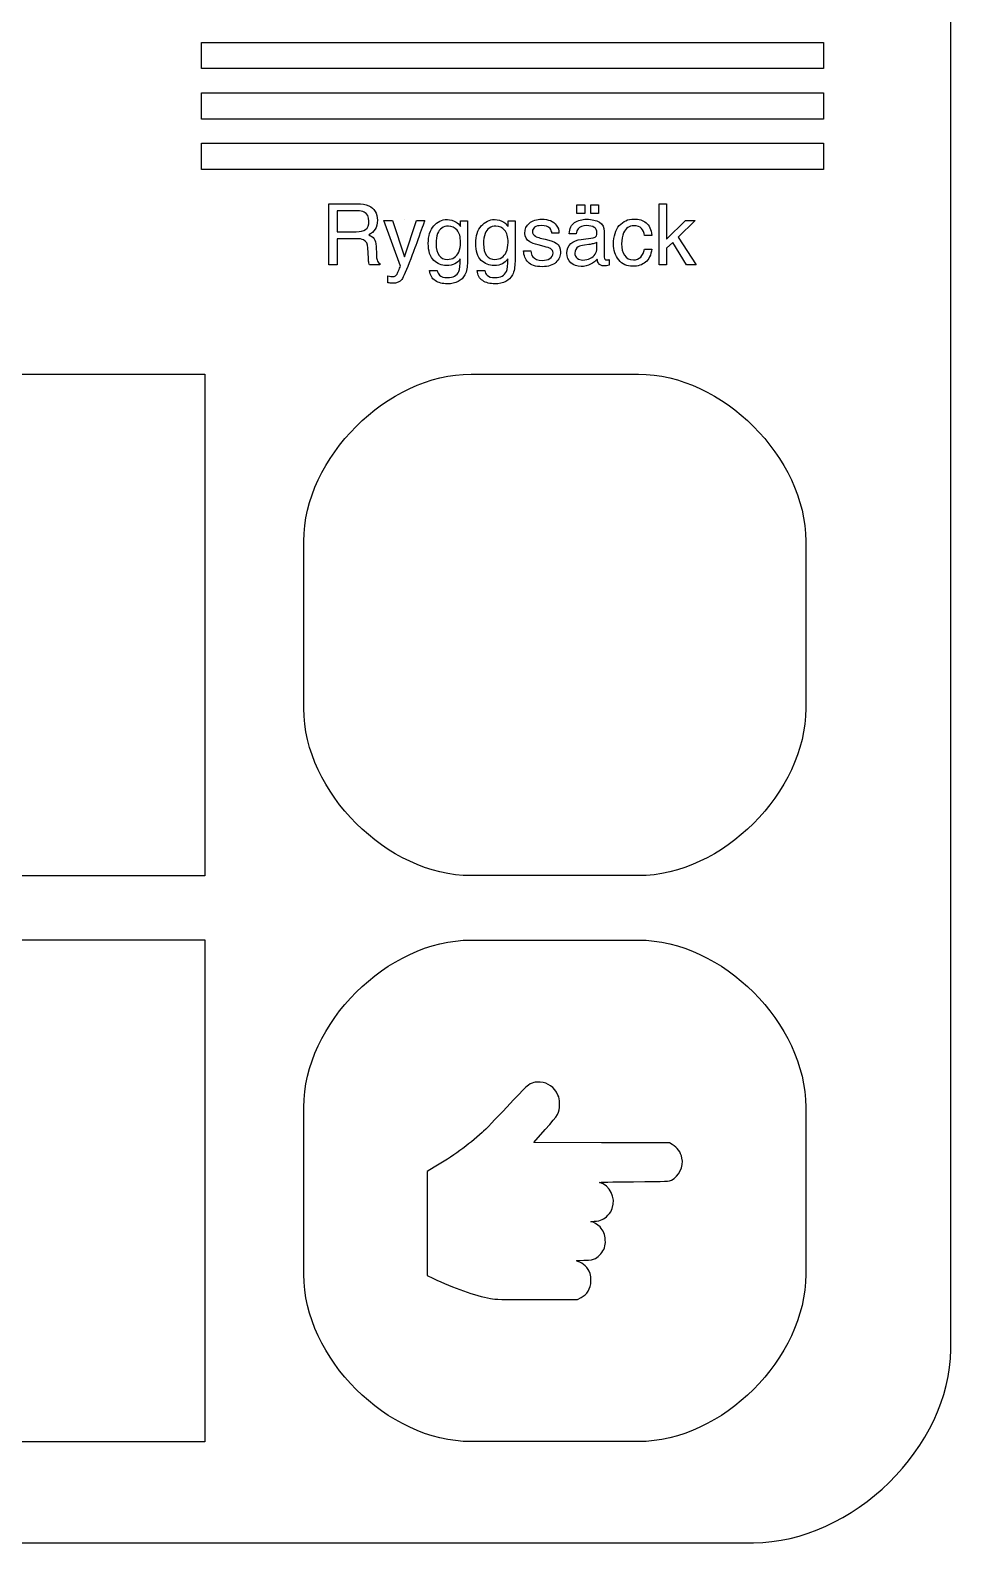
# Model space of a CAD drawing. Extents: x 4 to 970, y -4393 to 95029.
# Drawn here: x 322.6 to 413.8, y 43.5 to 193.5 of the extents above; entities that cross this region are included whole.
import ezdxf

# ---------------------------------------------------------------- set-up
doc = ezdxf.new("R2010")
doc.units = 0
doc.layers.get('0').update_dxf_attribs({"linetype": 'CONTINUOUS'})
doc.layers.add('Bottom', color=7, linetype='CONTINUOUS')
doc.layers.add('Top_etch', color=7, linetype='CONTINUOUS')

msp = doc.modelspace()

# ---------------------------------------------------------------- linework, layer by layer
at = {"color": 7}
for p, q in [((413.796692, 62.693827), (413.796692, 302.039524)), ((339.603068, 192.250058), (401.199182, 192.250058)), ((339.603068, 189.653944), (339.603068, 192.250058)), ((401.199182, 192.250058), (401.199182, 189.653944)), ((401.199182, 189.653944), (339.603068, 189.653944)), ((339.603068, 187.250057), (401.199182, 187.250057)), ((339.603068, 184.653944), (339.603068, 187.250057)), ((401.199182, 187.250057), (401.199182, 184.653944)), ((401.199182, 184.653944), (339.603068, 184.653944)), ((339.603068, 182.25007), (401.199182, 182.25007)), ((339.603068, 179.653956), (339.603068, 182.25007)), ((401.199182, 182.25007), (401.199182, 179.653956)), ((401.199182, 179.653956), (339.603068, 179.653956)), ((240.189023, 159.381337), (339.918143, 159.381337)), ((339.918143, 159.381337), (339.918143, 109.652217)), ((366.306444, 159.370658), (366.306444, 159.370658)), ((339.918143, 109.652217), (240.189023, 109.652217)), ((366.306444, 103.278992), (366.306444, 103.278992)), ((372.527664, 89.164155), (372.527664, 89.164159)), ((372.501626, 83.224409), (373.644545, 84.503233)), ((379.227397, 83.196034), (372.501626, 83.224409)), ((385.947756, 83.167659), (379.227397, 83.196034)), ((386.226978, 83.008499), (385.947756, 83.167659)), ((362.657768, 80.757481), (361.957267, 80.348179)), ((361.957267, 80.348179), (361.957267, 75.181411)), ((361.957267, 75.181411), (361.957267, 70.020208)), ((361.957267, 70.020208), (362.520864, 69.75309)), ((372.807143, 67.649821), (376.836111, 67.649821)), ((376.836111, 67.649821), (377.189065, 67.837359)), ((23.095017, 43.54609), (394.261525, 43.54609))]:
    msp.add_line(p, q, dxfattribs=at)
for points in [[(349.737204, 142.801418), (349.737204, 151.086052), (358.021864, 159.370658), (366.306444, 159.370658)], [(366.306444, 159.370658), (371.829515, 159.370658), (377.352639, 159.370658), (382.875711, 159.370658)], [(382.875711, 159.370658), (391.160318, 159.370658), (399.444951, 151.086052), (399.444951, 142.801418)], [(349.737204, 126.232152), (349.737204, 131.755249), (349.737204, 137.278347), (349.737204, 142.801418)], [(399.444951, 142.801418), (399.444951, 137.278347), (399.444951, 131.755249), (399.444951, 126.232152)], [(366.306444, 109.662911), (358.021864, 109.662911), (349.737204, 117.947571), (349.737204, 126.232152)], [(399.444951, 126.232152), (399.444951, 117.947571), (391.160318, 109.662911), (382.875711, 109.662911)], [(382.875711, 109.662911), (377.352639, 109.662911), (371.829515, 109.662911), (366.306444, 109.662911)], [(349.737204, 86.709752), (349.737204, 94.994385), (358.021837, 103.278992), (366.306444, 103.278992)], [(366.306444, 103.278992), (371.829515, 103.278992), (377.352613, 103.278992), (382.875684, 103.278992)], [(382.875684, 103.278992), (391.160291, 103.278992), (399.444924, 94.994385), (399.444924, 86.709752)], [(372.527664, 89.164159), (372.000937, 89.021975), (371.827167, 88.857253), (369.831116, 86.725602)], [(373.144116, 89.19253), (372.912334, 89.20952), (372.638269, 89.19253), (372.527664, 89.164155)], [(374.898072, 87.919271), (374.550528, 88.692242), (373.913196, 89.152742), (373.144116, 89.19253)], [(373.644545, 84.503233), (375.01383, 86.038044), (375.045543, 86.094804), (375.045543, 87.004116)], [(375.045543, 87.004116), (375.045543, 87.538351), (375.029822, 87.634903), (374.898072, 87.919271)], [(349.737204, 70.140498), (349.737204, 75.663596), (349.737204, 81.186694), (349.737204, 86.709752)], [(369.831116, 86.725602), (368.761933, 85.577277), (367.671608, 84.446202), (367.408375, 84.21331)], [(399.444924, 86.709752), (399.444924, 81.186694), (399.444924, 75.663596), (399.444924, 70.140498)], [(367.408375, 84.21331), (366.033672, 82.968433), (364.432605, 81.803135), (362.657768, 80.757481)], [(387.185556, 81.672636), (387.048652, 82.286448), (386.743135, 82.718566), (386.226978, 83.008499)], [(386.142668, 79.484222), (386.90092, 79.859301), (387.364482, 80.837061), (387.185556, 81.672636)], [(382.366366, 79.330631), (385.842565, 79.359006), (385.900319, 79.359006), (386.142668, 79.484222)], [(379.021914, 79.251051), (378.906152, 79.285277), (380.196288, 79.313659), (382.366366, 79.330631)], [(380.286012, 76.687561), (380.649537, 77.756032), (380.049074, 78.978093), (379.021914, 79.251051)], [(379.843591, 75.999736), (380.085943, 76.261288), (380.196549, 76.431854), (380.286012, 76.687561)], [(378.179356, 75.357542), (378.10562, 75.363393), (378.247938, 75.385917), (378.495444, 75.40874)], [(379.069612, 74.845844), (378.842987, 75.090146), (378.400566, 75.346132), (378.179356, 75.357542)], [(378.495444, 75.40874), (379.174803, 75.4655), (379.459178, 75.590712), (379.843591, 75.999736)], [(379.590925, 73.561179), (379.56463, 74.095414), (379.406584, 74.481897), (379.069612, 74.845844)], [(379.496048, 72.782364), (379.590925, 73.043916), (379.606653, 73.191665), (379.590925, 73.561179)], [(378.611206, 71.730869), (378.990462, 71.929816), (379.348573, 72.35609), (379.496048, 72.782364)], [(376.862664, 71.435373), (376.6363, 71.509383), (376.657181, 71.514949), (377.468287, 71.543331)], [(378.079321, 70.24169), (377.879253, 70.804307), (377.420847, 71.253397), (376.862664, 71.435373)], [(377.468287, 71.543331), (378.258248, 71.571705), (378.331987, 71.583119), (378.611206, 71.730869)], [(366.306444, 53.571258), (358.021837, 53.571258), (349.737204, 61.855918), (349.737204, 70.140498)], [(362.520864, 69.75309), (364.59065, 68.775331), (366.644709, 68.059123), (368.235463, 67.752214)], [(377.189065, 67.837359), (377.810674, 68.167081), (378.131658, 68.701317), (378.168785, 69.468722)], [(378.168785, 69.468722), (378.184505, 69.832392), (378.168785, 69.985982), (378.079321, 70.24169)], [(399.444924, 70.140498), (399.444924, 61.855918), (391.160291, 53.571258), (382.875684, 53.571258)], [(368.235463, 67.752214), (368.730481, 67.661228), (369.141446, 67.649821), (372.807143, 67.649821)], [(394.261525, 43.54609), (404.029042, 43.54609), (413.796692, 53.119958), (413.796692, 62.693827)], [(382.875684, 53.571258), (377.352613, 53.571258), (371.829515, 53.571258), (366.306444, 53.571258)]]:
    msp.add_open_spline(points, degree=3, dxfattribs=at)
at = {"layer": 'Bottom', "color": 7}
for p, q in [((240.189023, 103.28967), (339.918143, 103.28967)), ((339.918143, 103.28967), (339.918143, 53.56055)), ((339.918143, 53.56055), (240.189023, 53.56055))]:
    msp.add_line(p, q, dxfattribs=at)
at = {"layer": 'Top_etch', "color": 7}
for p, q in [((352.209761, 176.256025), (355.018605, 176.256025)), ((352.209761, 170.188108), (352.209761, 176.256025)), ((355.039242, 175.549683), (353.031743, 175.549683)), ((353.031743, 175.549683), (353.031743, 173.476101)), ((376.782965, 176.156889), (377.55539, 176.156889)), ((376.782965, 175.297715), (376.782965, 176.156889)), ((377.55539, 176.156889), (377.55539, 175.297715)), ((378.146072, 176.156889), (378.918496, 176.156889)), ((378.146072, 175.297715), (378.146072, 176.156889)), ((378.918496, 176.156889), (378.918496, 175.297715)), ((384.924459, 176.256025), (385.639072, 176.256025)), ((384.924459, 170.188108), (384.924459, 176.256025)), ((385.639072, 176.256025), (385.639072, 172.732585)), ((359.302076, 170.060058), (357.666343, 174.612029)), ((357.666343, 174.612029), (358.508988, 174.612029)), ((358.508988, 174.612029), (359.69448, 171.010105)), ((359.690353, 174.719426), (359.690353, 174.719426)), ((359.69448, 171.010105), (360.888254, 174.612029)), ((360.888254, 174.612029), (361.710235, 174.612029)), ((363.916013, 174.69051), (363.916013, 174.69051)), ((364.002743, 174.719426), (364.002743, 174.719426)), ((365.254328, 174.013084), (365.254328, 174.570722)), ((365.254328, 174.570722), (365.940022, 174.570722)), ((365.940022, 174.570722), (365.940022, 170.547473)), ((368.624935, 174.69051), (368.624935, 174.69051)), ((368.711692, 174.719426), (368.711692, 174.719426)), ((369.963277, 174.013084), (369.963277, 174.570722)), ((369.963277, 174.570722), (370.648944, 174.570722)), ((370.648944, 174.570722), (370.648944, 170.547473)), ((373.313219, 174.719426), (373.313219, 174.719426)), ((377.55539, 175.297715), (376.782965, 175.297715)), ((377.757796, 174.719426), (377.757796, 174.719426)), ((378.918496, 175.297715), (378.146072, 175.297715)), ((382.301512, 174.719439), (382.301512, 174.719439)), ((382.417161, 174.740077), (382.417161, 174.740077)), ((385.639072, 172.732585), (387.547432, 174.612029)), ((388.497471, 174.612029), (386.8039, 172.955639)), ((387.547432, 174.612029), (388.497471, 174.612029)), ((353.031743, 173.476101), (354.931848, 173.476101)), ((354.902929, 172.790412), (353.031743, 172.790412)), ((353.031743, 172.790412), (353.031743, 170.188108)), ((365.254328, 172.418654), (365.254328, 172.418654)), ((369.963277, 172.418654), (369.963277, 172.418654)), ((373.152114, 172.860635), (373.643684, 172.740845)), ((375.002663, 173.339791), (374.300432, 173.339791)), ((376.716872, 173.261307), (376.022923, 173.261307)), ((377.187778, 172.720211), (378.37327, 172.868896)), ((378.745009, 171.840365), (378.745009, 172.439308)), ((379.488541, 173.496755), (379.488541, 170.948145)), ((384.197463, 173.124997), (383.474595, 173.124997)), ((386.262801, 172.418654), (385.639072, 171.848625)), ((387.642418, 170.188108), (386.262801, 172.418654)), ((386.8039, 172.955639), (388.592483, 170.188108)), ((356.133876, 170.869664), (356.084293, 171.881672)), ((356.898046, 172.026245), (356.926965, 171.212506)), ((371.499871, 171.576004), (372.214457, 171.576004)), ((373.528008, 172.026245), (372.937326, 172.174947)), ((376.572304, 171.36534), (376.572304, 171.36534)), ((377.972585, 172.212123), (377.522343, 172.154293)), ((383.474595, 171.753621), (384.197463, 171.753621)), ((385.639072, 171.848625), (385.639072, 170.188108)), ((353.031743, 170.188108), (352.209761, 170.188108)), ((357.249148, 170.188108), (356.241271, 170.188108)), ((357.249148, 170.324419), (357.249148, 170.188108)), ((362.19765, 169.638733), (362.953565, 169.638733)), ((366.906598, 169.638733), (367.662486, 169.638733)), ((379.980084, 170.716838), (379.980084, 170.167463)), ((385.639072, 170.188108), (384.924459, 170.188108)), ((388.592483, 170.188108), (387.642418, 170.188108)), ((358.067001, 168.432574), (358.067001, 169.11))]:
    msp.add_line(p, q, dxfattribs=at)
for points in [[(355.018605, 176.256025), (355.481237, 176.256025), (355.862634, 176.188558), (356.162795, 176.053622)], [(355.712554, 175.425766), (355.544561, 175.508377), (355.320124, 175.549683), (355.039242, 175.549683)], [(356.183433, 174.541806), (356.183433, 174.974147), (356.026473, 175.268801), (355.712554, 175.425766)], [(356.162795, 176.053622), (356.732814, 175.794769), (357.017823, 175.316992), (357.017823, 174.620289)], [(355.844713, 173.707416), (356.070526, 173.861627), (356.183433, 174.139757), (356.183433, 174.541806)], [(357.017823, 174.620289), (357.017823, 174.256792), (356.942099, 173.959386), (356.790651, 173.728069)], [(361.710235, 174.612029), (361.605601, 174.32839), (361.372908, 173.681256), (361.012158, 172.670625)], [(362.061337, 172.331911), (362.061337, 173.072673), (362.241712, 173.650964), (362.602462, 174.066784)], [(362.602462, 174.066784), (362.965965, 174.482601), (363.403815, 174.69051), (363.916013, 174.69051)], [(364.052326, 174.033737), (363.529104, 174.033737), (363.171114, 173.788653), (362.978356, 173.298484)], [(363.916013, 174.69051), (364.262988, 174.69051), (364.5659, 174.605143), (364.824751, 174.434409)], [(364.915609, 173.637196), (364.689813, 173.901557), (364.402052, 174.033737), (364.052326, 174.033737)], [(364.824751, 174.434409), (364.965192, 174.338028), (365.108384, 174.197587), (365.254328, 174.013084)], [(366.770285, 172.331911), (366.770285, 173.072673), (366.950651, 173.650964), (367.311384, 174.066784)], [(367.311384, 174.066784), (367.674887, 174.482601), (368.112737, 174.69051), (368.624935, 174.69051)], [(368.761248, 174.033737), (368.238043, 174.033737), (367.880053, 173.788653), (367.687278, 173.298484)], [(368.624935, 174.69051), (368.971909, 174.69051), (369.274822, 174.605143), (369.533673, 174.434409)], [(369.624557, 173.637196), (369.398744, 173.901557), (369.110974, 174.033737), (368.761248, 174.033737)], [(369.533673, 174.434409), (369.674114, 174.338028), (369.817315, 174.197587), (369.963277, 174.013084)], [(371.623775, 173.323267), (371.623775, 173.741838), (371.773856, 174.080551), (372.074017, 174.339405)], [(372.074017, 174.339405), (372.376947, 174.598259), (372.783126, 174.727686), (373.292555, 174.727686)], [(372.594479, 173.93047), (372.451286, 173.823074), (372.37969, 173.681256), (372.37969, 173.505015)], [(373.234744, 174.091567), (372.953862, 174.091567), (372.74044, 174.037868), (372.594479, 173.93047)], [(374.122818, 173.79829), (373.952091, 173.993808), (373.656066, 174.091567), (373.234744, 174.091567)], [(373.292555, 174.727686), (373.95897, 174.727686), (374.439506, 174.532169), (374.734164, 174.141134)], [(374.734164, 174.141134), (374.918667, 173.893295), (375.008166, 173.626181), (375.002663, 173.339791)], [(376.022923, 173.261307), (376.036681, 173.806552), (376.21292, 174.185194), (376.55164, 174.397235)], [(376.55164, 174.397235), (376.893111, 174.612029), (377.288275, 174.719426), (377.737132, 174.719426)], [(377.720622, 174.091567), (377.332337, 174.091567), (377.056959, 173.986924), (376.894487, 173.777639)], [(378.493046, 173.91808), (378.314047, 174.033738), (378.056572, 174.091567), (377.720622, 174.091567)], [(377.737132, 174.719426), (378.257603, 174.719426), (378.68031, 174.62029), (379.005253, 174.422018)], [(378.765673, 173.368704), (378.765673, 173.62205), (378.674798, 173.805175), (378.493046, 173.91808)], [(379.005253, 174.422018), (379.327445, 174.223747), (379.488541, 173.915326), (379.488541, 173.496755)], [(380.409662, 172.278213), (380.409662, 173.054774), (380.598301, 173.659226), (380.975579, 174.091567)], [(380.975579, 174.091567), (381.35284, 174.523907), (381.833367, 174.740077), (382.417161, 174.740077)], [(382.417161, 174.075044), (381.943522, 174.075044), (381.604811, 173.843727), (381.401029, 173.381095)], [(382.417161, 174.740077), (382.915601, 174.740077), (383.320405, 174.618912), (383.631572, 174.376582)], [(383.173076, 173.802423), (383.016107, 173.98417), (382.764136, 174.075044), (382.417161, 174.075044)], [(383.631572, 174.376582), (383.945509, 174.13425), (384.13414, 173.717055), (384.197463, 173.124997)], [(355.642333, 172.678885), (355.485365, 172.753237), (355.238897, 172.790412), (354.902929, 172.790412)], [(354.931848, 173.476101), (355.317381, 173.476101), (355.621669, 173.553206), (355.844713, 173.707416)], [(356.084293, 171.881672), (356.065014, 172.278213), (355.917694, 172.543951), (355.642333, 172.678885)], [(356.790651, 173.728069), (356.641938, 173.496753), (356.432653, 173.310874), (356.162795, 173.170433)], [(356.162795, 173.170433), (356.399615, 173.074051), (356.57723, 172.947377), (356.69564, 172.790412)], [(356.69564, 172.790412), (356.816801, 172.633449), (356.88427, 172.378727), (356.898046, 172.026245)], [(361.012158, 172.670625), (360.742283, 171.910586), (360.516479, 171.29099), (360.334745, 170.811834)], [(362.978356, 173.298484), (362.876456, 173.036876), (362.825506, 172.694033), (362.825506, 172.269953)], [(365.254328, 172.418654), (365.254328, 172.966654), (365.141422, 173.372834), (364.915609, 173.637196)], [(365.072586, 171.464477), (365.193748, 171.7371), (365.254328, 172.055159), (365.254328, 172.418654)], [(367.687278, 173.298484), (367.585396, 173.036876), (367.534455, 172.694033), (367.534455, 172.269953)], [(369.963277, 172.418654), (369.963277, 172.966654), (369.85037, 173.372834), (369.624557, 173.637196)], [(369.781508, 171.464477), (369.902687, 171.7371), (369.963277, 172.055159), (369.963277, 172.418654)], [(372.102936, 172.488877), (371.783495, 172.689901), (371.623775, 172.968031), (371.623775, 173.323267)], [(372.937326, 172.174947), (372.560065, 172.268576), (372.281935, 172.373219), (372.102936, 172.488877)], [(372.37969, 173.505015), (372.37969, 173.312252), (372.474693, 173.158041), (372.664699, 173.042383)], [(372.664699, 173.042383), (372.774854, 172.973538), (372.937326, 172.912956), (373.152114, 172.860635)], [(373.643684, 172.740845), (374.177913, 172.611418), (374.535894, 172.486122), (374.717627, 172.364957)], [(374.300432, 173.339791), (374.286674, 173.507769), (374.227469, 173.660602), (374.122818, 173.79829)], [(376.1799, 172.303016), (376.435999, 172.528825), (376.771958, 172.66789), (377.187778, 172.720211)], [(376.894487, 173.777639), (376.803611, 173.661981), (376.744406, 173.48987), (376.716872, 173.261307)], [(378.37327, 172.868896), (378.543996, 172.890927), (378.658279, 172.962525), (378.716117, 173.08369)], [(378.745009, 172.439308), (378.654134, 172.381479), (378.5371, 172.333288), (378.393907, 172.294737)], [(378.716117, 173.08369), (378.749154, 173.149779), (378.765673, 173.244784), (378.765673, 173.368704)], [(381.401029, 173.381095), (381.268843, 173.080936), (381.20275, 172.710555), (381.20275, 172.269953)], [(383.474595, 173.124997), (383.430551, 173.397618), (383.330044, 173.623427), (383.173076, 173.802423)], [(356.926965, 171.212506), (356.935255, 170.981192), (356.954526, 170.809082), (356.984776, 170.696177)], [(362.598335, 170.642477), (362.240336, 170.983945), (362.061337, 171.547089), (362.061337, 172.331911)], [(362.825506, 172.269953), (362.825506, 171.771522), (362.926021, 171.391503), (363.127052, 171.129895)], [(363.127052, 171.129895), (363.330834, 170.871041), (363.603461, 170.741614), (363.944932, 170.741614)], [(363.944932, 170.741614), (364.479161, 170.741614), (364.855046, 170.982568), (365.072586, 171.464477)], [(367.307257, 170.642477), (366.949276, 170.983945), (366.770285, 171.547089), (366.770285, 172.331911)], [(367.534455, 172.269953), (367.534455, 171.771522), (367.634961, 171.391503), (367.835974, 171.129895)], [(367.835974, 171.129895), (368.039756, 170.871041), (368.312382, 170.741614), (368.653854, 170.741614)], [(368.653854, 170.741614), (369.188083, 170.741614), (369.563967, 170.982568), (369.781508, 171.464477)], [(371.93773, 170.46486), (371.665103, 170.765021), (371.51915, 171.135402), (371.499871, 171.576004)], [(372.214457, 171.576004), (372.236488, 171.328165), (372.298454, 171.138156), (372.400354, 171.005975)], [(372.400354, 171.005975), (372.587608, 170.766398), (372.912552, 170.64661), (373.375185, 170.64661)], [(374.164146, 171.815582), (374.056742, 171.876164), (373.844697, 171.946385), (373.528008, 172.026245)], [(374.10218, 170.824228), (374.311466, 170.945393), (374.416108, 171.131271), (374.416108, 171.381863)], [(374.416108, 171.381863), (374.416108, 171.571873), (374.332121, 171.716446), (374.164146, 171.815582)], [(375.151359, 171.468607), (375.151359, 171.074819), (375.001278, 170.734729), (374.701117, 170.448337)], [(374.717627, 172.364957), (375.006782, 172.174947), (375.151359, 171.876164), (375.151359, 171.468607)], [(375.795752, 171.348838), (375.795752, 171.759149), (375.923801, 172.077208), (376.1799, 172.303016)], [(376.184028, 170.411181), (375.925177, 170.661773), (375.795752, 170.974326), (375.795752, 171.348838)], [(376.915151, 171.984939), (376.686586, 171.855512), (376.572304, 171.648979), (376.572304, 171.36534)], [(376.572304, 171.36534), (376.572304, 171.150548), (376.650788, 170.981192), (376.807756, 170.857271)], [(377.522343, 172.154293), (377.252486, 172.118495), (377.050088, 172.062044), (376.915151, 171.984939)], [(378.393907, 172.294737), (378.250715, 172.256183), (378.110274, 172.228646), (377.972585, 172.212123)], [(378.125434, 170.853141), (378.538484, 171.054166), (378.745009, 171.383241), (378.745009, 171.840365)], [(379.488541, 170.948145), (379.488541, 170.87104), (379.503684, 170.809081), (379.53397, 170.762267)], [(380.925996, 170.692047), (380.581773, 171.116126), (380.409662, 171.644849), (380.409662, 172.278213)], [(381.20275, 172.269953), (381.20275, 171.826596), (381.296377, 171.453461), (381.483632, 171.150549)], [(381.483632, 171.150549), (381.670886, 170.847634), (381.965544, 170.696177), (382.367605, 170.696177)], [(382.367605, 170.696177), (382.676021, 170.696177), (382.919728, 170.789805), (383.098728, 170.977061)], [(383.098728, 170.977061), (383.280461, 171.167071), (383.40575, 171.425924), (383.474595, 171.753621)], [(384.197463, 171.753621), (384.11486, 171.16707), (383.908326, 170.737483), (383.577862, 170.46486)], [(356.175178, 170.390509), (356.158597, 170.473123), (356.14483, 170.632841), (356.133876, 170.869664)], [(356.241271, 170.188108), (356.213736, 170.240429), (356.191705, 170.307896), (356.175178, 170.390509)], [(356.984776, 170.696177), (357.034342, 170.503414), (357.122465, 170.379495), (357.249148, 170.324419)], [(358.967484, 169.266975), (358.981243, 169.289004), (359.030817, 169.401908), (359.116207, 169.605686)], [(359.116207, 169.605686), (359.201561, 169.809465), (359.263518, 169.960922), (359.302076, 170.060058)], [(360.334745, 170.811834), (359.90515, 169.682792), (359.602229, 168.994352), (359.425981, 168.746513)], [(362.742903, 168.639116), (362.41796, 168.851155), (362.236209, 169.18436), (362.19765, 169.638733)], [(363.858175, 170.134409), (363.379015, 170.134409), (362.959068, 170.303765), (362.598335, 170.642477)], [(362.953565, 169.638733), (362.989372, 169.440461), (363.060968, 169.287627), (363.168353, 169.180231)], [(364.688437, 170.299636), (364.479152, 170.189484), (364.202398, 170.134409), (363.858175, 170.134409)], [(363.961442, 168.932391), (364.531478, 168.932391), (364.904611, 169.133416), (365.080841, 169.535466)], [(365.225409, 170.803574), (365.076714, 170.577765), (364.897723, 170.409785), (364.688437, 170.299636)], [(365.080841, 169.535466), (365.185493, 169.772289), (365.233682, 170.194992), (365.225409, 170.803574)], [(365.940022, 170.547473), (365.940022, 169.985706), (365.857411, 169.54235), (365.692187, 169.217405)], [(367.451825, 168.639116), (367.126882, 168.851155), (366.945139, 169.18436), (366.906598, 169.638733)], [(368.567123, 170.134409), (368.087963, 170.134409), (367.668007, 170.303765), (367.307257, 170.642477)], [(367.662486, 169.638733), (367.698293, 169.440461), (367.769898, 169.287627), (367.877302, 169.180231)], [(369.397359, 170.299636), (369.188074, 170.189484), (368.911329, 170.134409), (368.567123, 170.134409)], [(368.670364, 168.932391), (369.2404, 168.932391), (369.613542, 169.133416), (369.789789, 169.535466)], [(369.934358, 170.803574), (369.785644, 170.577765), (369.606645, 170.409785), (369.397359, 170.299636)], [(369.789789, 169.535466), (369.894423, 169.772289), (369.942613, 170.194992), (369.934358, 170.803574)], [(370.648944, 170.547473), (370.648944, 169.985706), (370.566333, 169.54235), (370.401109, 169.217405)], [(373.338011, 170.018751), (372.679851, 170.018751), (372.21309, 170.167454), (371.93773, 170.46486)], [(374.701117, 170.448337), (374.403708, 170.161946), (373.949339, 170.018751), (373.338011, 170.018751)], [(373.375185, 170.64661), (373.650563, 170.64661), (373.892895, 170.705816), (374.10218, 170.824228)], [(377.191905, 170.039423), (376.781589, 170.039423), (376.44563, 170.163342), (376.184028, 170.411181)], [(376.807756, 170.857271), (376.964707, 170.733353), (377.150586, 170.671394), (377.365392, 170.671394)], [(378.129562, 170.258347), (377.845911, 170.112398), (377.533359, 170.039423), (377.191905, 170.039423)], [(377.365392, 170.671394), (377.626995, 170.671394), (377.880342, 170.731976), (378.125434, 170.853141)], [(378.782183, 170.774676), (378.630736, 170.576406), (378.413195, 170.404297), (378.129562, 170.258347)], [(378.910241, 170.365744), (378.84967, 170.462125), (378.806983, 170.598436), (378.782183, 170.774676)], [(379.467877, 170.09312), (379.211778, 170.09312), (379.0259, 170.183995), (378.910241, 170.365744)], [(379.715713, 170.105503), (379.655141, 170.097248), (379.572529, 170.09312), (379.467877, 170.09312)], [(379.53397, 170.762267), (379.567025, 170.715454), (379.634494, 170.692047), (379.736376, 170.692047)], [(379.980084, 170.167463), (379.864426, 170.134416), (379.776302, 170.113763), (379.715713, 170.105503)], [(379.736376, 170.692047), (379.769414, 170.692047), (379.806588, 170.693423), (379.847898, 170.696174)], [(379.847898, 170.696174), (379.889209, 170.701678), (379.933271, 170.708566), (379.980084, 170.716838)], [(382.309767, 170.060058), (381.731476, 170.060058), (381.270219, 170.270721), (380.925996, 170.692047)], [(383.577862, 170.46486), (383.247415, 170.194992), (382.824717, 170.060058), (382.309767, 170.060058)], [(358.067001, 169.11), (358.196436, 169.074202), (358.290063, 169.052172), (358.347883, 169.04391)], [(358.273535, 168.387137), (358.218467, 168.395392), (358.149622, 168.410538), (358.067001, 168.432574)], [(358.517243, 168.374755), (358.412609, 168.374755), (358.331373, 168.378882), (358.273535, 168.387137)], [(358.347883, 169.04391), (358.405721, 169.035655), (358.456671, 169.031527), (358.500733, 169.031527)], [(358.500733, 169.031527), (358.638422, 169.031527), (358.738937, 169.054934), (358.802279, 169.101748)], [(359.425981, 168.746513), (359.249751, 168.498674), (358.946838, 168.374755), (358.517243, 168.374755)], [(358.802279, 169.101748), (358.868354, 169.145808), (358.923422, 169.200884), (358.967484, 169.266975)], [(363.944932, 168.316925), (363.468523, 168.316925), (363.067847, 168.424322), (362.742903, 168.639116)], [(363.168353, 169.180231), (363.336328, 169.015004), (363.600691, 168.932391), (363.961442, 168.932391)], [(365.692187, 169.217405), (365.383754, 168.617085), (364.801335, 168.316925), (363.944932, 168.316925)], [(368.653854, 168.316925), (368.177445, 168.316925), (367.776769, 168.424322), (367.451825, 168.639116)], [(367.877302, 169.180231), (368.045277, 169.015004), (368.309631, 168.932391), (368.670364, 168.932391)], [(370.401109, 169.217405), (370.092693, 168.617085), (369.510275, 168.316925), (368.653854, 168.316925)]]:
    msp.add_open_spline(points, degree=3, dxfattribs=at)

doc.saveas('drawing.dxf')
